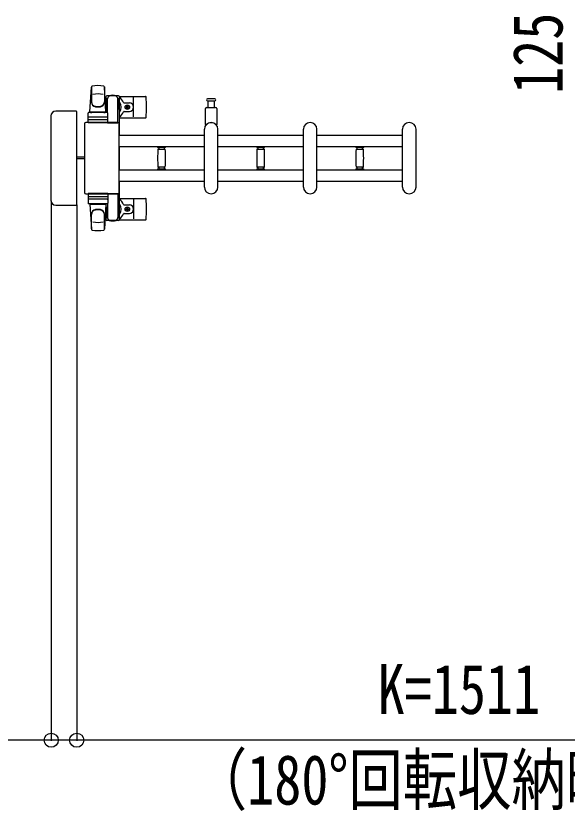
# Model space of a CAD drawing. Units: millimetres, scale not verified. Extents: x -16820 to 16820, y -11880 to 11880.
# Drawn here: x -10087 to -9113, y 7677 to 9081 of the extents above; entities that cross this region are included whole.
import ezdxf
from ezdxf.enums import TextEntityAlignment as Align

# ---------------------------------------------------------------- set-up
doc = ezdxf.new("R2010")
doc.units = ezdxf.units.MM
doc.header["$LTSCALE"] = 50
for name, color, linetype in [('0-3_YKK_13', 4, 'Continuous'), ('0-4_YKK_A1', 4, 'Continuous'), ('0-5_YKK_D', 6, 'Continuous')]:
    doc.layers.add(name, color=color, linetype=linetype)
doc.styles.add('ＭＳ ゴシック', font='')
doc.styles.get('ＭＳ ゴシック').set_extended_font_data('MS Gothic')

msp = doc.modelspace()

# ---------------------------------------------------------------- linework, layer by layer
at = {"layer": '0-3_YKK_13'}
for p, q in [((-9955.92, 8911.5), (-9953.49, 8955.53)), ((-9953.42, 8955.11), (-9953.42, 8929.37)), ((-9930.42, 8955.88), (-9930.42, 8928.69)), ((-9927.92, 8911.5), (-9930.36, 8955.53)), ((-9926.72, 8931.7), (-9925.92, 8931.7)), ((-9926.72, 8921.19), (-9926.72, 8931.7)), ((-9905.62, 8940), (-9926.22, 8940)), ((-9925.92, 8918.2), (-9925.92, 8935.2)), ((-9924.92, 8910.37), (-9924.92, 8935)), ((-9906.92, 8935.2), (-9903.62, 8935.2)), ((-9906.92, 8892.5), (-9906.92, 8935)), ((-9905.92, 8918.2), (-9905.92, 8935.2)), ((-9905.12, 8931.7), (-9905.92, 8931.7)), ((-9905.12, 8921.19), (-9905.12, 8931.7)), ((-9903.89, 8939), (-9857.83, 8939)), ((-9903.62, 8935.2), (-9903.62, 8938)), ((-9878.92, 8903), (-9878.92, 8937)), ((-9925.12, 8915.2), (-9926.72, 8921.19)), ((-9906.73, 8915.2), (-9905.12, 8921.19)), ((-9895.63, 8927.5), (-9886.42, 8927.5)), ((-9891.24, 8920.44), (-9892.12, 8920.44)), ((-9888.6, 8919.56), (-9887.72, 8919.56)), ((-9751.92, 8889.67), (-9751.92, 8917.5)), ((-9749.92, 8919.5), (-9733.92, 8919.5)), ((-9748.17, 8931), (-9735.67, 8931)), ((-9747.42, 8919.5), (-9747.42, 8931)), ((-9736.42, 8931), (-9736.42, 8919.5)), ((-9731.92, 8917.5), (-9731.92, 8889.67)), ((-10024.92, 8904.52), (-10024.92, 8755.48)), ((-10024.92, 8904.52), (-10024.92, 8904.52)), ((-9980.42, 8913), (-10016.44, 8913)), ((-10016.44, 8913), (-10016.44, 8913)), ((-9980.42, 8913), (-9980.42, 8913)), ((-9978.92, 8748.5), (-9978.92, 8911.5)), ((-9978.92, 8911.5), (-9978.92, 8911.5)), ((-9959.42, 8892.5), (-9959.42, 8909.5)), ((-9925.42, 8910.5), (-9958.42, 8910.5)), ((-9955.92, 8911.5), (-9927.92, 8911.5)), ((-9954.92, 8910.5), (-9954.92, 8911.5)), ((-9954.92, 8911.5), (-9928.92, 8911.5)), ((-9954.92, 8910.5), (-9952.52, 8910.5)), ((-9931.32, 8910.5), (-9928.92, 8910.5)), ((-9928.92, 8910.5), (-9928.92, 8911.5)), ((-9925.12, 8915.2), (-9924.92, 8915.2)), ((-9924.42, 8892.5), (-9924.42, 8909.5)), ((-9906.73, 8915.2), (-9906.92, 8915.2)), ((-9895.63, 8912.5), (-9886.42, 8912.5)), ((-9965.92, 8890.5), (-9965.92, 8769.5)), ((-9965.92, 8890.5), (-9965.92, 8890.5)), ((-9906.92, 8893), (-9963.43, 8893)), ((-9963.43, 8893), (-9963.43, 8893)), ((-9924.42, 8892.5), (-9959.42, 8892.5)), ((-9958.48, 8898), (-9925.31, 8898)), ((-9925.42, 8902.5), (-9958.42, 8902.5)), ((-9924.92, 8892.5), (-9906.92, 8892.5)), ((-9906.92, 8893), (-9906.92, 8893)), ((-9904.42, 8769.5), (-9904.42, 8890.5)), ((-9904.42, 8890.5), (-9904.42, 8890.5)), ((-9903.92, 8901), (-9857.83, 8901)), ((-9753.92, 8779), (-9753.92, 8881)), ((-9729.92, 8779), (-9729.92, 8881)), ((-9578.92, 8779), (-9578.92, 8881)), ((-9554.92, 8779), (-9554.92, 8881)), ((-9403.92, 8779), (-9403.92, 8881)), ((-9379.92, 8779), (-9379.92, 8881)), ((-9836.42, 8850.6), (-9836.42, 8849.3)), ((-9836.42, 8850.6), (-9829.42, 8850.6)), ((-9829.42, 8849), (-9836.12, 8849)), ((-9834.42, 8849), (-9834.42, 8846)), ((-9829.42, 8850.6), (-9822.42, 8850.6)), ((-9822.72, 8849), (-9829.42, 8849)), ((-9824.42, 8846), (-9824.42, 8849)), ((-9822.42, 8849.3), (-9822.42, 8850.6)), ((-9661.42, 8850.6), (-9661.42, 8849.3)), ((-9661.42, 8850.6), (-9654.42, 8850.6)), ((-9654.42, 8849), (-9661.12, 8849)), ((-9659.42, 8849), (-9659.42, 8846)), ((-9654.42, 8850.6), (-9647.42, 8850.6)), ((-9647.72, 8849), (-9654.42, 8849)), ((-9649.42, 8846), (-9649.42, 8849)), ((-9647.42, 8849.3), (-9647.42, 8850.6)), ((-9486.42, 8850.6), (-9486.42, 8849.3)), ((-9486.42, 8850.6), (-9479.42, 8850.6)), ((-9479.42, 8849), (-9486.12, 8849)), ((-9484.42, 8849), (-9484.42, 8846)), ((-9479.42, 8850.6), (-9472.42, 8850.6)), ((-9472.72, 8849), (-9479.42, 8849)), ((-9474.42, 8846), (-9474.42, 8849)), ((-9472.42, 8849.3), (-9472.42, 8850.6)), ((-9835.64, 8846), (-9823.21, 8846)), ((-9660.64, 8846), (-9648.21, 8846)), ((-9485.64, 8846), (-9473.21, 8846)), ((-9965.92, 8831.5), (-9978.92, 8831.5)), ((-9965.92, 8828.5), (-9978.92, 8828.5)), ((-9836.42, 8810.7), (-9836.42, 8809.4)), ((-9836.42, 8809.4), (-9829.42, 8809.4)), ((-9836.12, 8811), (-9822.72, 8811)), ((-9829.42, 8814), (-9835.64, 8814)), ((-9834.42, 8814), (-9834.42, 8811)), ((-9823.21, 8814), (-9829.42, 8814)), ((-9829.42, 8809.4), (-9822.42, 8809.4)), ((-9824.42, 8811), (-9824.42, 8814)), ((-9822.42, 8809.4), (-9822.42, 8810.7)), ((-9661.42, 8810.7), (-9661.42, 8809.4)), ((-9661.42, 8809.4), (-9654.42, 8809.4)), ((-9661.12, 8811), (-9647.72, 8811)), ((-9654.42, 8814), (-9660.64, 8814)), ((-9659.42, 8814), (-9659.42, 8811)), ((-9648.21, 8814), (-9654.42, 8814)), ((-9654.42, 8809.4), (-9647.42, 8809.4)), ((-9649.42, 8811), (-9649.42, 8814)), ((-9647.42, 8809.4), (-9647.42, 8810.7)), ((-9486.42, 8810.7), (-9486.42, 8809.4)), ((-9486.42, 8809.4), (-9479.42, 8809.4)), ((-9486.12, 8811), (-9472.72, 8811)), ((-9479.42, 8814), (-9485.64, 8814)), ((-9484.42, 8814), (-9484.42, 8811)), ((-9473.21, 8814), (-9479.42, 8814)), ((-9479.42, 8809.4), (-9472.42, 8809.4)), ((-9474.42, 8811), (-9474.42, 8814)), ((-9472.42, 8809.4), (-9472.42, 8810.7)), ((-9965.92, 8769.5), (-9965.92, 8769.5)), ((-9963.43, 8767), (-9906.92, 8767)), ((-9963.43, 8767), (-9963.43, 8767)), ((-9924.42, 8767.5), (-9959.42, 8767.5)), ((-9959.42, 8767.5), (-9959.42, 8750.5)), ((-9924.92, 8767.5), (-9906.92, 8767.5)), ((-9924.42, 8767.5), (-9924.42, 8750.5)), ((-9906.92, 8767.5), (-9906.92, 8725)), ((-9906.92, 8767), (-9906.92, 8767)), ((-9904.42, 8769.5), (-9904.42, 8769.5)), ((-10024.92, 8755.48), (-10024.92, 8755.48)), ((-9958.48, 8762), (-9925.31, 8762)), ((-9925.42, 8757.5), (-9958.42, 8757.5)), ((-9925.42, 8749.5), (-9958.42, 8749.5)), ((-9954.92, 8749.5), (-9952.52, 8749.5)), ((-9954.92, 8749.5), (-9954.92, 8748.5)), ((-9931.32, 8749.5), (-9928.92, 8749.5)), ((-9928.92, 8749.5), (-9928.92, 8748.5)), ((-9924.92, 8749.63), (-9924.92, 8725)), ((-9903.92, 8759), (-9857.83, 8759)), ((-9878.92, 8757), (-9878.92, 8723)), ((-10016.44, 8747), (-9980.42, 8747)), ((-10016.44, 8747), (-10016.44, 8747)), ((-9980.42, 8747), (-9980.42, 8747)), ((-9978.92, 8748.5), (-9978.92, 8748.5)), ((-9955.92, 8748.5), (-9927.92, 8748.5)), ((-9955.92, 8748.5), (-9953.49, 8704.47)), ((-9954.92, 8748.5), (-9928.92, 8748.5)), ((-9927.92, 8748.5), (-9930.36, 8704.47)), ((-9925.12, 8744.8), (-9926.72, 8738.81)), ((-9926.72, 8738.81), (-9926.72, 8728.3)), ((-9925.92, 8741.8), (-9925.92, 8724.8)), ((-9925.12, 8744.8), (-9924.92, 8744.8)), ((-9906.73, 8744.8), (-9906.92, 8744.8)), ((-9906.73, 8744.8), (-9905.12, 8738.81)), ((-9905.92, 8741.8), (-9905.92, 8724.8)), ((-9905.12, 8738.81), (-9905.12, 8728.3)), ((-9895.63, 8747.5), (-9886.42, 8747.5)), ((-9891.24, 8739.56), (-9892.12, 8739.56)), ((-9888.6, 8740.44), (-9887.72, 8740.44)), ((-9953.42, 8704.89), (-9953.42, 8730.63)), ((-9930.42, 8704.12), (-9930.42, 8731.31)), ((-9926.72, 8728.3), (-9925.92, 8728.3)), ((-9906.92, 8724.8), (-9903.62, 8724.8)), ((-9905.12, 8728.3), (-9905.92, 8728.3)), ((-9903.89, 8721), (-9857.83, 8721)), ((-9903.62, 8724.8), (-9903.62, 8722)), ((-9895.63, 8732.5), (-9886.42, 8732.5)), ((-9905.62, 8720), (-9926.22, 8720))]:
    msp.add_line(p, q, dxfattribs=at)
for points in [[(-9928.22, 8938), (-9928.22, 8935.2), (-9924.92, 8935.2)], [(-9735.67, 8935), (-9741.92, 8935), (-9748.17, 8935)], [(-9892.12, 8920.44), (-9892.12, 8919.56), (-9891.24, 8919.56)], [(-9889.48, 8921.32), (-9889.48, 8922.2), (-9890.36, 8922.2), (-9890.36, 8921.32)], [(-9890.36, 8918.68), (-9890.36, 8917.8), (-9889.48, 8917.8), (-9889.48, 8918.68)], [(-9887.72, 8919.56), (-9887.72, 8920.44), (-9888.6, 8920.44)], [(-9892.12, 8739.56), (-9892.12, 8740.44), (-9891.24, 8740.44)], [(-9890.36, 8741.32), (-9890.36, 8742.2), (-9889.48, 8742.2), (-9889.48, 8741.32)], [(-9889.48, 8738.68), (-9889.48, 8737.8), (-9890.36, 8737.8), (-9890.36, 8738.68)], [(-9887.72, 8740.44), (-9887.72, 8739.56), (-9888.6, 8739.56)], [(-9928.22, 8722), (-9928.22, 8724.8), (-9924.92, 8724.8)]]:
    msp.add_lwpolyline(points, dxfattribs=at)
for centre in [(-9889.92, 8920), (-9889.92, 8740)]:
    msp.add_circle(centre, 4, dxfattribs=at)
for centre, radius, start, end in [((-9951.99, 8955.44), 1.5, 101.97738, 176.83138), ((-9941.92, 8908), 50, 78.05356, 101.94644), ((-9941.92, 8908), 50, 78.02262, 101.94644), ((-9931.86, 8955.44), 1.5, 3.16862, 78.02262), ((-9941.92, 8893.4), 50, 79.12335, 100.54947), ((-9915.92, 8920), 21, 125.85347, 129.53368), ((-9926.22, 8938), 2, 90, 180), ((-9919.92, 8935), 5, 90, 180), ((-9915.92, 8920), 21, 72.24721, 107.75279), ((-9911.92, 8935), 5, 0, 90), ((-9905.62, 8938), 2, 0, 90), ((-9915.92, 8920), 21, 22.72842, 54.14653), ((-9857.83, 8938), 1, 5.73917, 90), ((-10036.92, 8920), 181, 354.26083, 5.73917), ((-9748.17, 8933), 2, 90, 180), ((-9748.17, 8933), 2, 180, 270), ((-9735.67, 8933), 2, 0, 90), ((-9735.67, 8933), 2, 270, 0), ((-9945.42, 8929.56), 8, 180, 263.72071), ((-9945.42, 8928.69), 8, 180, 263.72071), ((-9941.92, 8961.37), 40, 263.72071, 276.27929), ((-9941.92, 8960.5), 40, 263.72071, 276.27929), ((-9938.42, 8929.56), 8, 276.27929, 0), ((-9938.42, 8928.69), 8, 276.27929, 0), ((-9915.92, 8920), 15, 143.1301, 149.27754), ((-9915.92, 8920), 15, 323.1301, 36.8699), ((-9895.63, 8928.5), 1, 202.72842, 270), ((-9891.24, 8921.32), 0.88, 270, 0), ((-9891.24, 8918.68), 0.88, 0, 90), ((-9888.6, 8921.32), 0.88, 180, 270), ((-9888.6, 8918.68), 0.88, 90, 180), ((-9886.42, 8920), 7.5, 270, 90), ((-9749.92, 8917.5), 2, 90, 180), ((-9733.92, 8917.5), 2, 0, 90), ((-9958.42, 8909.5), 1, 90, 180), ((-9925.42, 8909.5), 1, 0, 90), ((-9915.92, 8920), 21, 304.8499, 337.27158), ((-9895.63, 8911.5), 1, 90, 157.27158), ((-9958.42, 8901.5), 1, 90, 180), ((-9925.42, 8901.5), 1, 0, 90), ((-9857.83, 8902), 1, 270, 354.26083), ((-9741.92, 8881), 12, 0, 180), ((-9750.92, 8889.67), 1, 180, 316.0544), ((-9741.92, 8881), 11.5, 43.94553, 136.0544), ((-9732.92, 8889.67), 1, 223.94553, 0), ((-9566.92, 8881), 12, 0, 180), ((-9391.92, 8881), 12, 0, 180), ((-9836.12, 8849.3), 0.3, 180, 270), ((-9822.72, 8849.3), 0.3, 270, 0), ((-9661.12, 8849.3), 0.3, 180, 270), ((-9647.72, 8849.3), 0.3, 270, 0), ((-9486.12, 8849.3), 0.3, 180, 270), ((-9472.72, 8849.3), 0.3, 270, 0), ((-9580.42, 8830), 256, 176.47982, 183.52018), ((-9835.64, 8845.7), 0.3, 90, 176.47982), ((-9823.21, 8845.7), 0.3, 3.52018, 90), ((-10078.42, 8830), 256, 356.47982, 3.52018), ((-9405.42, 8830), 256, 176.47982, 183.52018), ((-9660.64, 8845.7), 0.3, 90, 176.47982), ((-9648.21, 8845.7), 0.3, 3.52018, 90), ((-9903.42, 8830), 256, 356.47982, 3.52018), ((-9230.42, 8830), 256, 176.47982, 183.52018), ((-9485.64, 8845.7), 0.3, 90, 176.47982), ((-9473.21, 8845.7), 0.3, 3.52018, 90), ((-9728.42, 8830), 256, 356.47982, 3.52018), ((-9836.12, 8810.7), 0.3, 90, 180), ((-9835.64, 8814.3), 0.3, 183.52018, 270), ((-9823.21, 8814.3), 0.3, 270, 356.47982), ((-9822.72, 8810.7), 0.3, 0, 90), ((-9661.12, 8810.7), 0.3, 90, 180), ((-9660.64, 8814.3), 0.3, 183.52018, 270), ((-9648.21, 8814.3), 0.3, 270, 356.47982), ((-9647.72, 8810.7), 0.3, 0, 90), ((-9486.12, 8810.7), 0.3, 90, 180), ((-9485.64, 8814.3), 0.3, 183.52018, 270), ((-9473.21, 8814.3), 0.3, 270, 356.47982), ((-9472.72, 8810.7), 0.3, 0, 90), ((-9741.92, 8779), 12, 180, 0), ((-9566.92, 8779), 12, 180, 0), ((-9391.92, 8779), 12, 180, 0), ((-9958.42, 8758.5), 1, 180, 270), ((-9958.42, 8750.5), 1, 180, 270), ((-9925.42, 8758.5), 1, 270, 0), ((-9925.42, 8750.5), 1, 270, 0), ((-9915.92, 8740), 21, 22.72842, 55.1501), ((-9915.92, 8740), 15, 323.1301, 36.8699), ((-9857.83, 8758), 1, 5.73917, 90), ((-10036.92, 8740), 181, 354.26083, 5.73917), ((-9945.42, 8731.31), 8, 96.27929, 180), ((-9945.42, 8730.44), 8, 96.27929, 180), ((-9941.92, 8699.5), 40, 83.72071, 96.27929), ((-9941.92, 8698.63), 40, 83.72071, 96.27929), ((-9938.42, 8731.31), 8, 0, 83.72071), ((-9938.42, 8730.44), 8, 0, 83.72071), ((-9895.63, 8748.5), 1, 202.72842, 270), ((-9891.24, 8741.32), 0.88, 270, 0), ((-9891.24, 8738.68), 0.88, 0, 90), ((-9888.6, 8741.32), 0.88, 180, 270), ((-9888.6, 8738.68), 0.88, 90, 180), ((-9886.42, 8740), 7.5, 270, 90), ((-9915.92, 8740), 21, 230.46632, 234.14653), ((-9915.92, 8740), 15, 210.72246, 216.8699), ((-9926.22, 8722), 2, 180, 270), ((-9919.92, 8725), 5, 180, 270), ((-9911.92, 8725), 5, 270, 0), ((-9905.62, 8722), 2, 270, 0), ((-9915.92, 8740), 21, 305.85347, 337.27158), ((-9895.63, 8731.5), 1, 90, 157.27158), ((-9857.83, 8722), 1, 270, 354.26083), ((-9941.92, 8766.6), 50, 259.45053, 280.87665), ((-9915.92, 8740), 21, 252.24721, 287.75279), ((-9951.99, 8704.56), 1.5, 183.16862, 258.02262), ((-9941.92, 8752), 50, 258.05356, 281.97738), ((-9941.92, 8752), 50, 258.05356, 281.94644), ((-9931.86, 8704.56), 1.5, 281.97738, 356.83138)]:
    msp.add_arc(centre, radius, start, end, dxfattribs=at)
for centre, major_axis, ratio, start_param, end_param in [((-10016.41, 8904.48), (-6.03, 6.03), 0.996541, 5.4996506, 7.06672), ((-9980.43, 8911.5), (1.06, 1.06), 0.997762, 5.4996506, 7.06672), ((-9963.42, 8890.5), (1.77, -1.77), 0.997169, 2.358058, 3.9251274), ((-9906.93, 8890.5), (-1.77, -1.77), 0.997169, 2.358058, 3.9251274), ((-9963.42, 8769.5), (-1.77, -1.77), 0.997169, 5.4996506, 7.06672), ((-9906.93, 8769.5), (1.77, -1.77), 0.997169, 5.4996506, 7.06672), ((-10016.41, 8755.52), (6.03, 6.03), 0.996541, 2.358058, 3.9251274), ((-9980.43, 8748.5), (-1.06, 1.06), 0.997762, 2.358058, 3.9251274)]:
    msp.add_ellipse(centre, major_axis=major_axis, ratio=ratio, start_param=start_param, end_param=end_param, dxfattribs=at)
at = {"layer": '0-4_YKK_A1'}
for p, q in [((-9927.92, 8935), (-9927.92, 8910.5)), ((-9925.92, 8935), (-9927.92, 8935)), ((-9903.92, 8935), (-9905.92, 8935)), ((-9903.92, 8870.5), (-9903.92, 8935)), ((-9904.42, 8870.5), (-9753.92, 8870.5)), ((-9729.92, 8870.5), (-9578.92, 8870.5)), ((-9554.92, 8870.5), (-9403.92, 8870.5)), ((-9904.42, 8850.5), (-9753.92, 8850.5)), ((-9903.92, 8809.5), (-9903.92, 8850.5)), ((-9729.92, 8850.5), (-9578.92, 8850.5)), ((-9554.92, 8850.5), (-9403.92, 8850.5)), ((-9904.42, 8809.5), (-9753.92, 8809.5)), ((-9729.92, 8809.5), (-9578.92, 8809.5)), ((-9554.92, 8809.5), (-9403.92, 8809.5)), ((-9904.42, 8789.5), (-9753.92, 8789.5)), ((-9903.92, 8725), (-9903.92, 8789.5)), ((-9729.92, 8789.5), (-9578.92, 8789.5)), ((-9554.92, 8789.5), (-9403.92, 8789.5)), ((-9927.92, 8749.5), (-9927.92, 8725)), ((-9927.92, 8725), (-9924.92, 8725)), ((-9906.92, 8725), (-9903.92, 8725))]:
    msp.add_line(p, q, dxfattribs=at)
at = {"layer": '0-5_YKK_D'}
for p, q in [((-10024.42, 8754.5), (-10024.42, 7801)), ((-9979.42, 8747.5), (-9979.42, 7801)), ((-9979.42, 8682), (-9979.42, 7801)), ((-8468.42, 7802), (-9979.42, 7802))]:
    msp.add_line(p, q, dxfattribs=at)
msp.add_lwpolyline([(-9979.42, 7802), (-10024.42, 7802), (-10266.82, 7802)], dxfattribs=at)
for centre in [(-10024.42, 7802), (-9979.42, 7802), (-9979.42, 7802)]:
    msp.add_circle(centre, 12.5, dxfattribs=at)

# ---------------------------------------------------------------- texts
at = {"layer": '0-5_YKK_D', "style": 'ＭＳ ゴシック', "width": 0.8}
msp.add_text('125', height=87.98, rotation=90, dxfattribs=at).set_placement((-9094.72, 8943.3), align=Align.BOTTOM_LEFT)
for s, p in [('K=1511', (-9447.92, 7822)), ('（180°回転収納時）', (-9774.32, 7662))]:
    msp.add_text(s, height=87.98, dxfattribs=at).set_placement(p, align=Align.BOTTOM_LEFT)

doc.saveas('drawing.dxf')
